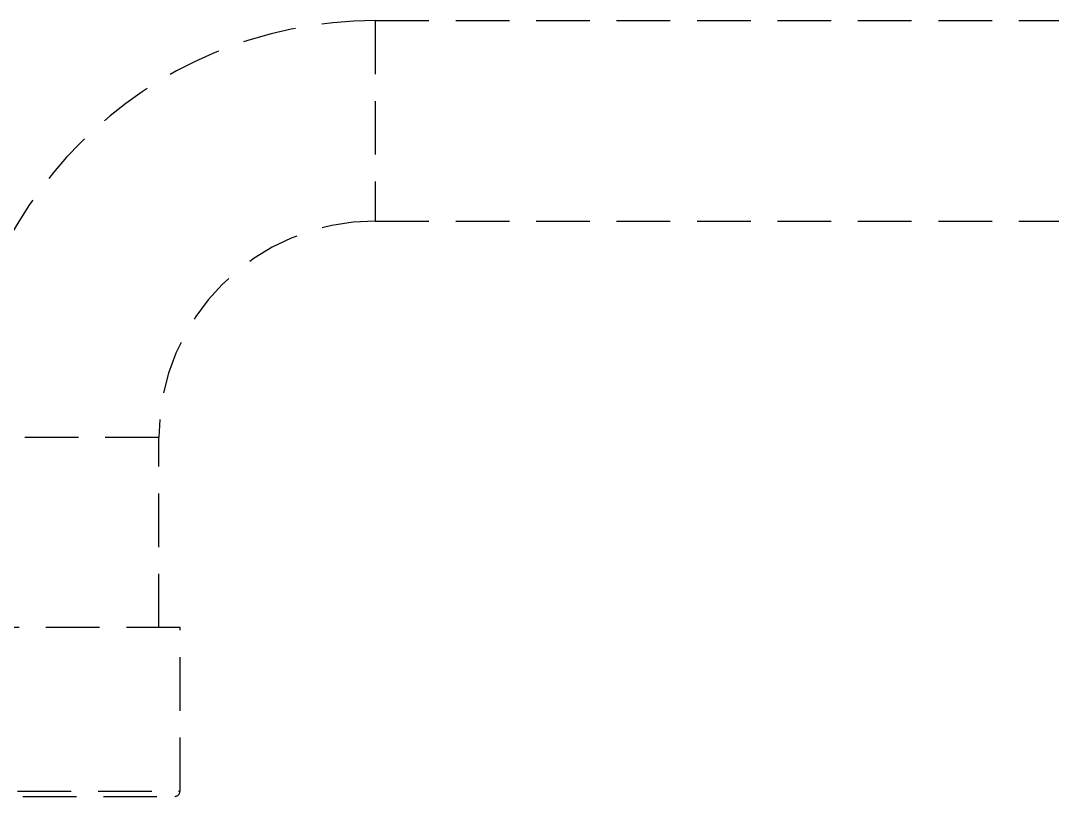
# Model space of a CAD drawing. Header units: millimetres. Extents: x 4625 to 5171, y -2661 to -1889.
# Drawn here: x 4976.53 to 5000.97, y -2165.53 to -2147.16 of the extents above; entities that cross this region are included whole.
import ezdxf

# ---------------------------------------------------------------- set-up
doc = ezdxf.new("R2010")
doc.units = ezdxf.units.MM
doc.header["$LTSCALE"] = 0.1
doc.linetypes.add('HIDDENX2', pattern=[19.05, 12.7, -6.35])
doc.layers.add('HIDDEN', color=8, linetype='HIDDENX2')

msp = doc.modelspace()

# ---------------------------------------------------------------- linework, layer by layer
at = {"layer": 'HIDDEN'}
for p, q in [((4984.9322, -2147.1556), (5039.9335, -2147.1556)), ((4984.9322, -2147.1556), (4984.9322, -2151.9057)), ((4984.9322, -2151.9057), (5039.9335, -2151.9057)), ((4979.8071, -2157.0308), (4975.057, -2157.0308)), ((4979.8071, -2161.5309), (4979.8071, -2157.0308)), ((4980.3071, -2161.5309), (4974.557, -2161.5309)), ((4980.3071, -2165.406), (4980.3071, -2161.5309)), ((4974.557, -2165.406), (4980.3071, -2165.406)), ((4974.682, -2165.531), (4980.1821, -2165.531))]:
    msp.add_line(p, q, dxfattribs=at)
for centre, radius, start, end in [((4984.9322, -2157.0308), 9.8752, 90, 180), ((4984.9322, -2157.0308), 5.1251, 90, 180), ((4980.1821, -2165.406), 0.125, 270, 0)]:
    msp.add_arc(centre, radius, start, end, dxfattribs=at)

doc.saveas('drawing.dxf')
